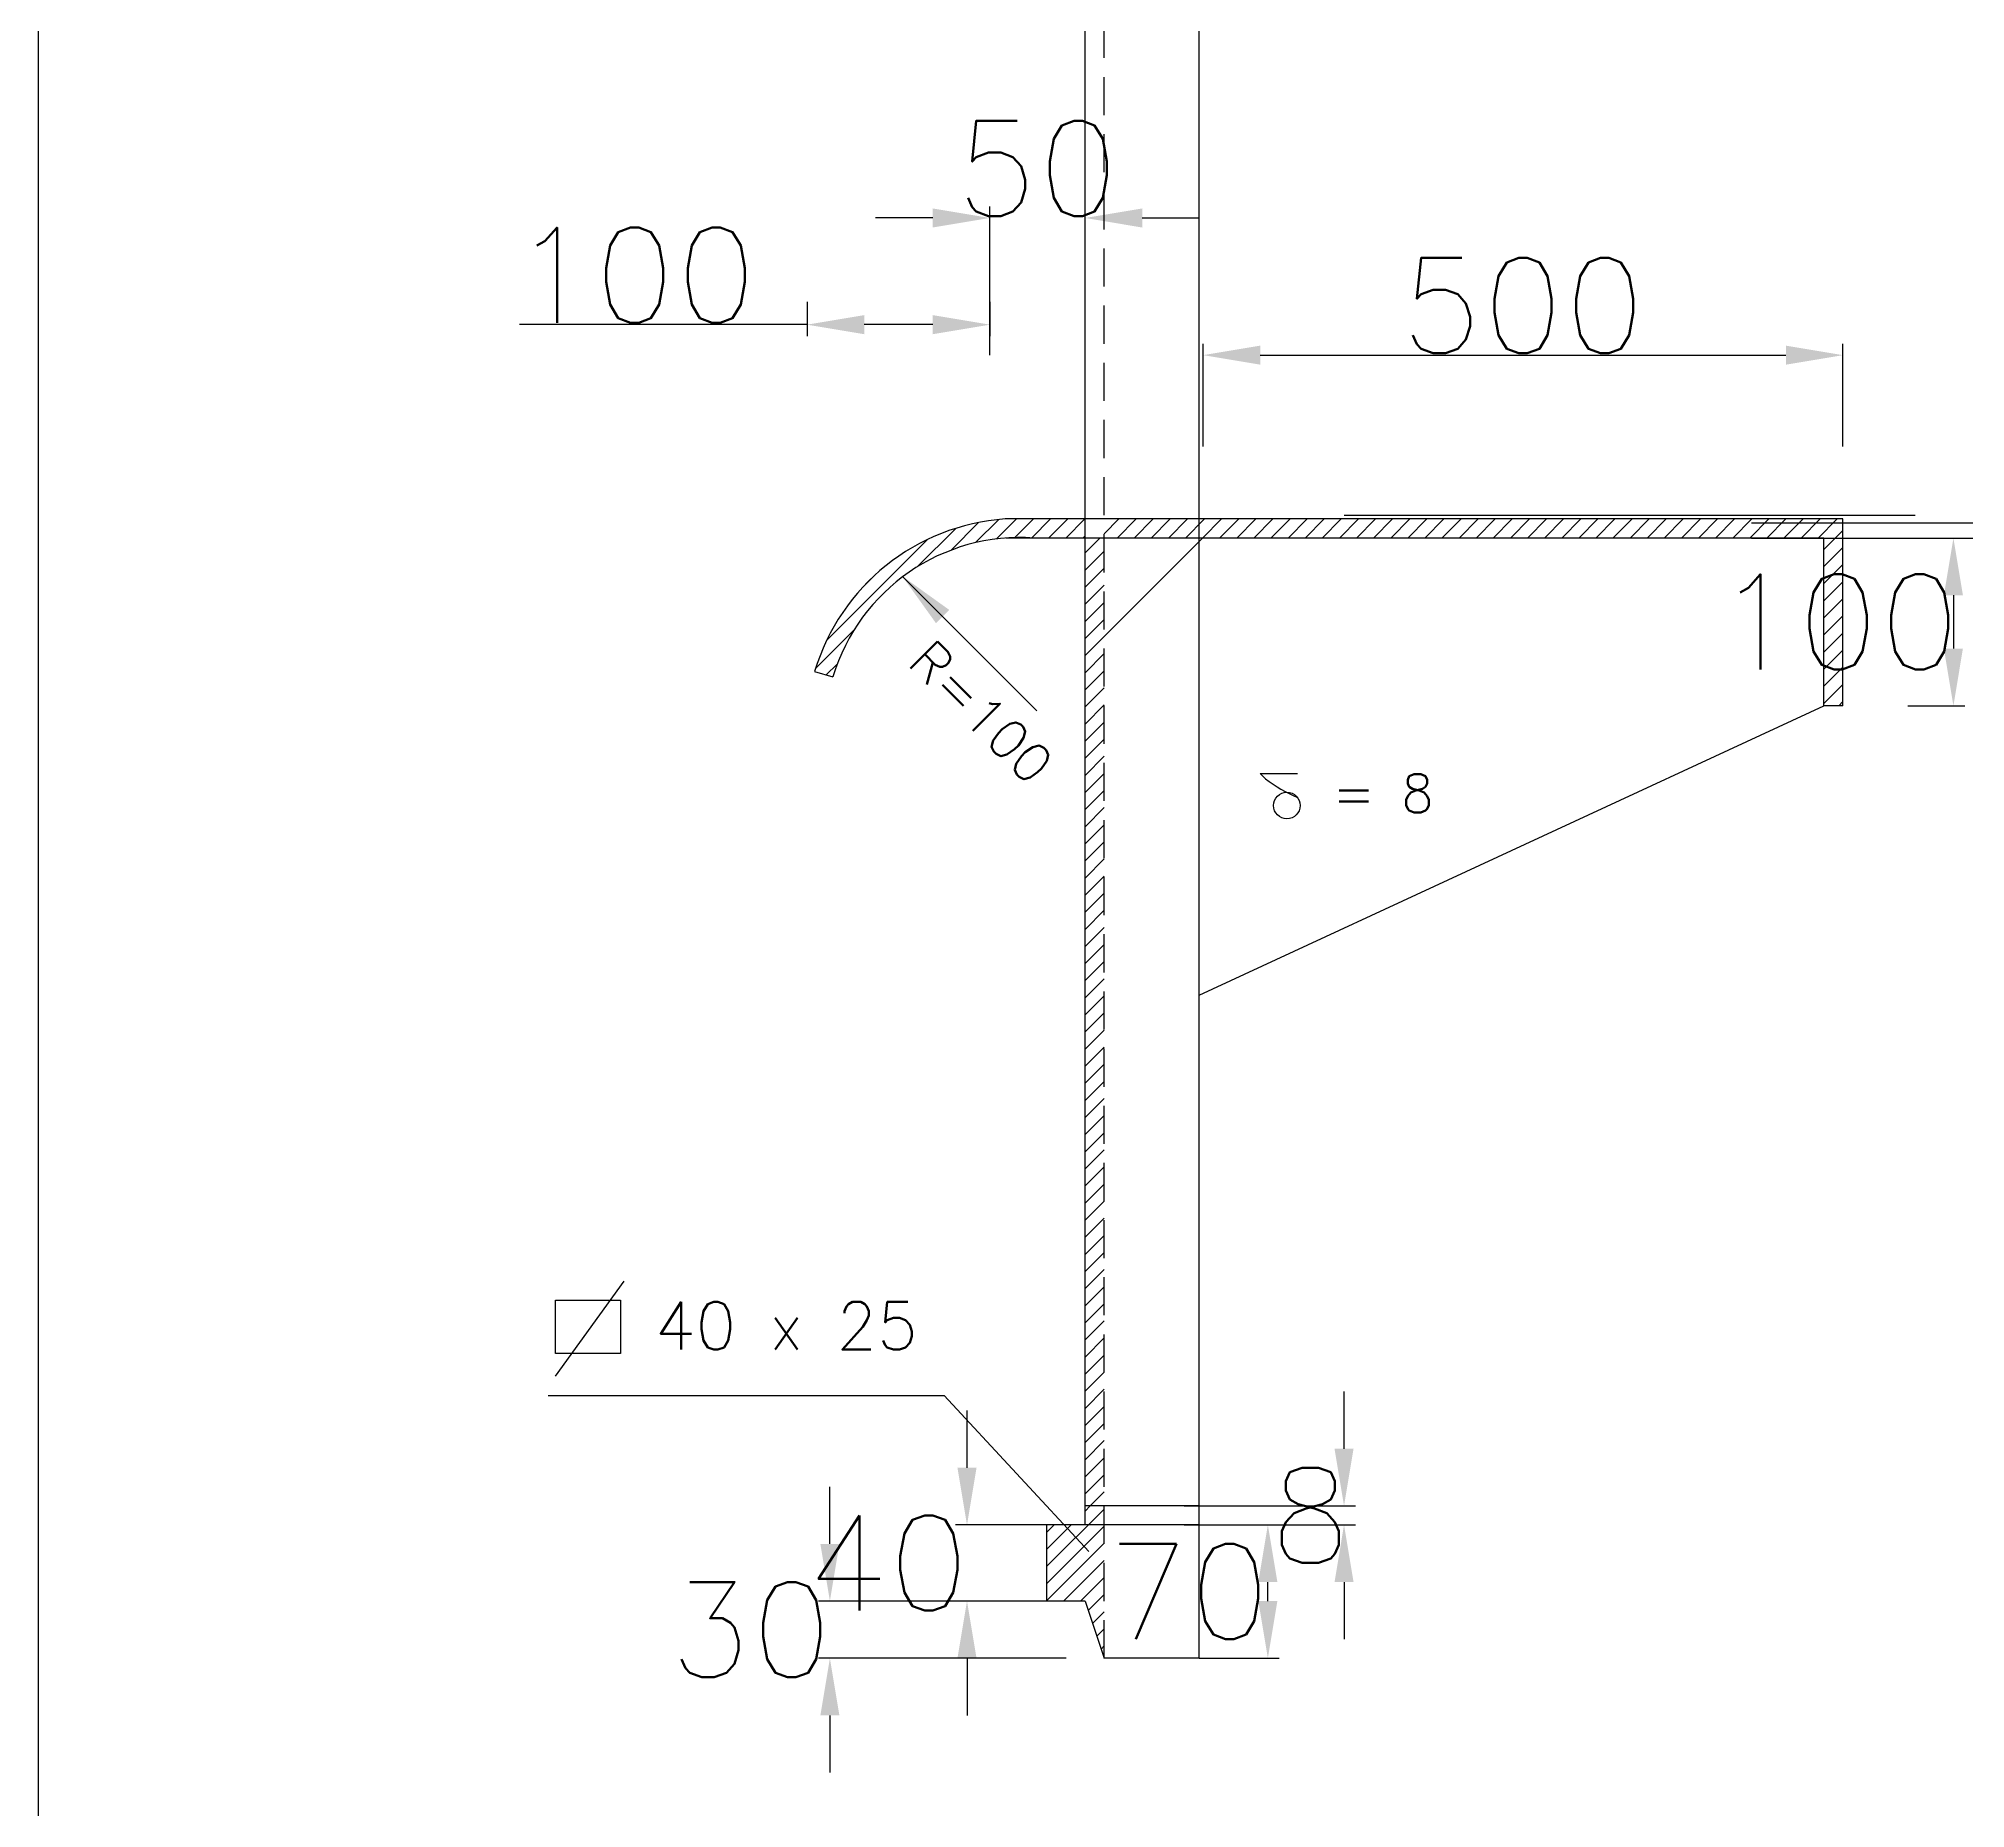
# Model space of a CAD drawing. Header units: metres. Extents: x 444 to 3227, y -3167 to -392.
# Drawn here: x 504.4 to 555, y -2203.4 to -2157 of the extents above; entities that cross this region are included whole.
import ezdxf

# ---------------------------------------------------------------- set-up
doc = ezdxf.new("R2010")
doc.units = ezdxf.units.M
doc.linetypes.add('DASHEDX2', pattern=[1.5, 1, -0.5])
doc.layers.get('DEFPOINTS').update_dxf_attribs({"linetype": 'CONTINUOUS'})
for name, color, linetype in [('BANGUNAN', 7, 'CONTINUOUS'), ('DIMENSI', 7, 'CONTINUOUS'), ('KOP', 7, 'CONTINUOUS')]:
    doc.layers.add(name, color=color, linetype=linetype)
doc.styles.get("Standard").update_dxf_attribs({"font": 'Simplex.shx', "height": 2.5})
doc.dimstyles.new('Skala 200', dxfattribs={"dimtxt": 0.2, "dimasz": 1.5, "dimexe": 0.3, "dimexo": 0.1, "dimgap": 0.05, "dimtad": 3, "dimtih": 1, "dimtoh": 1, "dimdec": 0, "dimlfac": 2, "dimzin": 0, "dimdsep": 46, "dimtxsty": 'Standard', "dimcen": -0.2, "dimclrd": 8, "dimclre": 8, "dimclrt": 10, "dimadec": 0, "dimazin": 0, "dimtfac": 1, "dimtdec": 0, "dimtofl": 0, "dimtmove": 0, "dimatfit": 3, "dimfxl": 1, "dimtolj": 1, "dimtzin": 0, "dimarcsym": 0})
pattern_1 = [(45, (215.02763, -2301.50236), (-0.2245064, 0.2245064), [])]

# ---------------------------------------------------------------- blocks, each defined once
blk = doc.blocks.new('*D145')
at = {"layer": 'DEFPOINTS', "color": 0}
for p in [(551.828, -2165.302), (535.028, -2167.802), (551.828, -2167.802)]:
    blk.add_point(p, dxfattribs=at)
at = {"layer": 'DIMENSI', "color": 8, "lineweight": -2}
for p, q in [((535.028, -2167.702), (535.028, -2165.002)), ((536.528, -2165.302), (550.328, -2165.302)), ((551.828, -2167.702), (551.828, -2165.002))]:
    blk.add_line(p, q, dxfattribs=at)
at = {"layer": 'DIMENSI', "color": 8}
for points in [[(536.528, -2165.052), (536.528, -2165.552), (535.028, -2165.302)], [(550.328, -2165.052), (550.328, -2165.552), (551.828, -2165.302)]]:
    blk.add_solid(points, dxfattribs=at)
at = {"layer": 'DIMENSI', "color": 10, "insert": (543.428, -2164.002), "char_height": 2.5, "attachment_point": 5}
blk.add_mtext('\\A1;500', dxfattribs=at)
blk = doc.blocks.new('*D153')
at = {"layer": 'DEFPOINTS', "color": 0}
for p in [(525.228, -2198.002), (531.528, -2198.002), (531.528, -2199.502)]:
    blk.add_point(p, dxfattribs=at)
at = {"layer": 'DIMENSI', "color": 8, "lineweight": -2}
for p, q in [((525.228, -2196.502), (525.228, -2195.002)), ((531.428, -2198.002), (524.928, -2198.002)), ((531.428, -2199.502), (524.928, -2199.502)), ((525.228, -2201.002), (525.228, -2202.502))]:
    blk.add_line(p, q, dxfattribs=at)
at = {"layer": 'DIMENSI', "color": 8}
for points in [[(524.978, -2196.502), (525.478, -2196.502), (525.228, -2198.002)], [(524.978, -2201.002), (525.478, -2201.002), (525.228, -2199.502)]]:
    blk.add_solid(points, dxfattribs=at)
at = {"layer": 'DIMENSI', "color": 10, "insert": (523.154, -2198.752), "char_height": 2.5, "attachment_point": 5}
blk.add_mtext('\\A1;30', dxfattribs=at)
blk = doc.blocks.new('*D155')
at = {"layer": 'DEFPOINTS', "color": 0}
for p in [(534.828, -2196.002), (536.728, -2196.002), (534.828, -2199.502)]:
    blk.add_point(p, dxfattribs=at)
at = {"layer": 'DIMENSI', "color": 8, "lineweight": -2}
for p, q in [((534.928, -2196.002), (537.028, -2196.002)), ((536.728, -2198.002), (536.728, -2197.502)), ((534.928, -2199.502), (537.028, -2199.502))]:
    blk.add_line(p, q, dxfattribs=at)
at = {"layer": 'DIMENSI', "color": 8}
for points in [[(536.478, -2197.502), (536.978, -2197.502), (536.728, -2196.002)], [(536.478, -2198.002), (536.978, -2198.002), (536.728, -2199.502)]]:
    blk.add_solid(points, dxfattribs=at)
at = {"layer": 'DIMENSI', "color": 10, "insert": (534.654, -2197.752), "char_height": 2.5, "attachment_point": 5}
blk.add_mtext('\\A1;70', dxfattribs=at)
blk = doc.blocks.new('*D156')
at = {"layer": 'DEFPOINTS', "color": 0}
for p in [(534.428, -2195.502), (538.728, -2195.502), (534.428, -2196.002)]:
    blk.add_point(p, dxfattribs=at)
at = {"layer": 'DIMENSI', "color": 8, "lineweight": -2}
for p, q in [((538.728, -2194.002), (538.728, -2192.502)), ((534.528, -2195.502), (539.028, -2195.502)), ((534.528, -2196.002), (539.028, -2196.002)), ((538.728, -2197.502), (538.728, -2199.002))]:
    blk.add_line(p, q, dxfattribs=at)
at = {"layer": 'DIMENSI', "color": 8}
for points in [[(538.478, -2194.002), (538.978, -2194.002), (538.728, -2195.502)], [(538.478, -2197.502), (538.978, -2197.502), (538.728, -2196.002)]]:
    blk.add_solid(points, dxfattribs=at)
at = {"layer": 'DIMENSI', "color": 10, "insert": (537.844, -2195.752), "char_height": 2.5, "attachment_point": 5}
blk.add_mtext('\\A1;8', dxfattribs=at)
blk = doc.blocks.new('*D157')
at = {"layer": 'DEFPOINTS', "color": 0}
for p in [(531.228, -2196.002), (528.828, -2198.002), (531.228, -2198.002)]:
    blk.add_point(p, dxfattribs=at)
at = {"layer": 'DIMENSI', "color": 8, "lineweight": -2}
for p, q in [((528.828, -2194.502), (528.828, -2193.002)), ((531.128, -2196.002), (528.528, -2196.002)), ((531.128, -2198.002), (528.528, -2198.002)), ((528.828, -2199.502), (528.828, -2201.002))]:
    blk.add_line(p, q, dxfattribs=at)
at = {"layer": 'DIMENSI', "color": 8}
for points in [[(528.578, -2194.502), (529.078, -2194.502), (528.828, -2196.002)], [(528.578, -2199.502), (529.078, -2199.502), (528.828, -2198.002)]]:
    blk.add_solid(points, dxfattribs=at)
at = {"layer": 'DIMENSI', "color": 10, "insert": (526.754, -2197.002), "char_height": 2.5, "attachment_point": 5}
blk.add_mtext('\\A1;40', dxfattribs=at)
blk = doc.blocks.new('*D158')
at = {"layer": 'DEFPOINTS', "color": 0}
for p in [(553.428, -2170.102), (553.428, -2174.502), (554.728, -2174.502)]:
    blk.add_point(p, dxfattribs=at)
at = {"layer": 'DIMENSI', "color": 8, "lineweight": -2}
for p, q in [((553.528, -2170.102), (555.028, -2170.102)), ((554.728, -2171.602), (554.728, -2173.002)), ((553.528, -2174.502), (555.028, -2174.502))]:
    blk.add_line(p, q, dxfattribs=at)
at = {"layer": 'DIMENSI', "color": 8}
for points in [[(554.478, -2171.602), (554.978, -2171.602), (554.728, -2170.102)], [(554.478, -2173.002), (554.978, -2173.002), (554.728, -2174.502)]]:
    blk.add_solid(points, dxfattribs=at)
at = {"layer": 'DIMENSI', "color": 10, "insert": (551.701, -2172.302), "char_height": 2.5, "attachment_point": 5}
blk.add_mtext('\\A1;100', dxfattribs=at)
blk = doc.blocks.new('*D159')
at = {"layer": 'DEFPOINTS', "color": 0}
for p in [(549.328, -2169.702), (556.528, -2169.702), (549.328, -2170.102)]:
    blk.add_point(p, dxfattribs=at)
at = {"layer": 'DIMENSI', "color": 8, "lineweight": -2}
for p, q in [((556.528, -2168.202), (556.528, -2166.702)), ((556.528, -2166.702), (558.125, -2166.702)), ((549.428, -2169.702), (556.828, -2169.702)), ((549.428, -2170.102), (556.828, -2170.102)), ((556.528, -2171.602), (556.528, -2173.102))]:
    blk.add_line(p, q, dxfattribs=at)
at = {"layer": 'DIMENSI', "color": 8}
for points in [[(556.278, -2168.202), (556.778, -2168.202), (556.528, -2169.702)], [(556.278, -2171.602), (556.778, -2171.602), (556.528, -2170.102)]]:
    blk.add_solid(points, dxfattribs=at)
at = {"layer": 'DIMENSI', "color": 10, "insert": (557.351, -2165.402), "char_height": 2.5, "attachment_point": 5}
blk.add_mtext('\\A1;6', dxfattribs=at)
blk = doc.blocks.new('*D138')
at = {"layer": 'DEFPOINTS', "color": 0}
for p in [(524.628, -2163.802), (529.428, -2163.802), (524.628, -2164.502)]:
    blk.add_point(p, dxfattribs=at)
at = {"layer": 'DIMENSI', "color": 8, "lineweight": -2}
for p, q in [((524.628, -2163.902), (524.628, -2164.802)), ((529.428, -2163.902), (529.428, -2164.802)), ((524.628, -2164.502), (517.075, -2164.502)), ((527.928, -2164.502), (526.128, -2164.502))]:
    blk.add_line(p, q, dxfattribs=at)
at = {"layer": 'DIMENSI', "color": 8}
for points in [[(526.128, -2164.252), (526.128, -2164.752), (524.628, -2164.502)], [(527.928, -2164.252), (527.928, -2164.752), (529.428, -2164.502)]]:
    blk.add_solid(points, dxfattribs=at)
at = {"layer": 'DIMENSI', "color": 10, "insert": (520.101, -2163.202), "char_height": 2.5, "attachment_point": 5}
blk.add_mtext('\\A1;100', dxfattribs=at)
blk = doc.blocks.new('*D140')
at = {"layer": 'DEFPOINTS', "color": 0}
for p in [(531.928, -2161.702), (529.428, -2165.402), (531.928, -2165.402)]:
    blk.add_point(p, dxfattribs=at)
at = {"layer": 'DIMENSI', "color": 8, "lineweight": -2}
for p, q in [((527.928, -2161.702), (526.428, -2161.702)), ((529.428, -2165.302), (529.428, -2161.402)), ((531.928, -2165.302), (531.928, -2161.402)), ((533.428, -2161.702), (534.928, -2161.702))]:
    blk.add_line(p, q, dxfattribs=at)
at = {"layer": 'DIMENSI', "color": 8}
for points in [[(527.928, -2161.452), (527.928, -2161.952), (529.428, -2161.702)], [(533.428, -2161.452), (533.428, -2161.952), (531.928, -2161.702)]]:
    blk.add_solid(points, dxfattribs=at)
at = {"layer": 'DIMENSI', "color": 10, "insert": (530.678, -2160.402), "char_height": 2.5, "attachment_point": 5}
blk.add_mtext('\\A1;50', dxfattribs=at)

msp = doc.modelspace()

# ---------------------------------------------------------------- hatches: boundary and pattern name
at = {"layer": 'BANGUNAN'}
h = msp.add_hatch(dxfattribs=at)
h.set_pattern_fill('ANSI31', color=1, scale=0.1, style=0)
h.set_pattern_definition(pattern_1)
h.paths.add_polyline_path([(532.42763, -2170.10236), (531.92763, -2170.10236), (531.92763, -2195.50236), (532.42763, -2195.50236)])
h.paths.add_polyline_path([(531.92763, -2170.10236), (531.92763, -2169.60236), (529.82763, -2169.60236, 0.3113915), (524.82763, -2173.60236), (525.30642, -2173.74644, -0.35172886), (530.60946, -2170.10236)])
h.paths.add_polyline_path([(534.92763, -2170.10236), (534.92763, -2169.60236), (532.42763, -2169.60236), (532.42763, -2170.10236)])
h.paths.add_polyline_path([(551.32763, -2170.10236), (551.32763, -2174.50236), (551.82763, -2174.50236), (551.82763, -2169.60236), (534.92763, -2169.60236), (534.92763, -2170.10236)])
at = {"layer": 'DIMENSI'}
h = msp.add_hatch(dxfattribs=at)
h.set_pattern_fill('ANSI31', color=1, scale=0.1, style=0)
h.set_pattern_definition(pattern_1)
h.paths.add_polyline_path([(531.92763, -2195.50236), (531.92763, -2196.00236), (532.42763, -2196.00236), (532.42763, -2195.50236)])
h.paths.add_polyline_path([(532.42763, -2196.00236), (530.92763, -2196.00236), (530.92763, -2198.00236), (531.92763, -2198.00236), (532.42763, -2199.50236)])

# ---------------------------------------------------------------- linework, layer by layer
at = {"layer": 'BANGUNAN', "color": 2, "linetype": 'DASHEDX2'}
for p, q in [((532.42763, -2199.50236), (532.42763, -2105.33783)), ((524.82763, -2173.60236), (525.30642, -2173.74644)), ((551.82763, -2174.50236), (551.32763, -2174.50236))]:
    msp.add_line(p, q, dxfattribs=at)
at = {"layer": 'BANGUNAN', "color": 3}
for p, q in [((531.92763, -2196.00236), (531.92763, -2105.83783)), ((534.92763, -2199.50236), (534.92763, -2105.83783))]:
    msp.add_line(p, q, dxfattribs=at)
at = {"layer": 'BANGUNAN', "color": 2, "linetype": 'ByBlock'}
for p, q in [((551.82763, -2169.60236), (529.82763, -2169.60236)), ((551.82763, -2174.50236), (551.82763, -2169.60236)), ((551.32763, -2170.10236), (529.8458, -2170.10236)), ((551.32763, -2174.50236), (551.32763, -2170.10236)), ((534.92763, -2195.50236), (531.92763, -2195.50236))]:
    msp.add_line(p, q, dxfattribs=at)
at = {"layer": 'BANGUNAN', "color": 2}
for p, q in [((538.72763, -2169.50236), (553.72763, -2169.50236)), ((530.92763, -2198.00236), (530.92763, -2196.00236)), ((534.92763, -2196.00236), (530.92763, -2196.00236)), ((531.92763, -2198.00236), (530.92763, -2198.00236)), ((531.92763, -2198.00236), (532.42763, -2199.50236)), ((534.92763, -2199.50236), (532.42763, -2199.50236))]:
    msp.add_line(p, q, dxfattribs=at)
at = {"layer": 'BANGUNAN', "color": 2, "linetype": 'ByBlock'}
for radius, start in [(5.6392, 94.06752), (5.1392, 85.93248)]:
    msp.add_arc((530.22763, -2175.22736), radius, start, 163.252097, dxfattribs=at)
at = {"layer": 'DIMENSI', "color": 2}
for p, q in [((535.01301, -2170.10236), (532.42763, -2172.68774)), ((527.12763, -2171.10236), (530.66316, -2174.63789)), ((534.92763, -2182.10236), (551.32763, -2174.50236)), ((518.02763, -2192.10236), (519.82763, -2189.60236)), ((518.02763, -2191.50236), (518.02763, -2190.10236)), ((518.02763, -2190.10236), (519.72763, -2190.10236)), ((519.72763, -2190.10236), (519.72763, -2191.50236)), ((519.72763, -2191.50236), (518.02763, -2191.50236)), ((517.82763, -2192.60236), (528.22763, -2192.60236)), ((528.22763, -2192.60236), (532.02763, -2196.70236))]:
    msp.add_line(p, q, dxfattribs=at)
msp.add_lwpolyline([(536.66763, -2176.42236), (536.52763, -2176.28236), (537.50763, -2176.28236)], dxfattribs=at)
msp.add_circle((537.22763, -2177.12236), 0.35, dxfattribs=at)
msp.add_arc((539.04763, -2173.30736), 3.92016, 232.618546, 246.868579, dxfattribs=at)
at = {"layer": 'KOP', "color": 130}
msp.add_lwpolyline([(504.44967, -2407.51517), (504.44967, -1833.51517), (1285.44967, -1833.51517), (1285.44967, -2407.51517)], close=True, dxfattribs=at)

# ---------------------------------------------------------------- texts
at = {"layer": 'DIMENSI', "color": 2}
msp.add_text('R=100', height=1, rotation=315, dxfattribs=at).set_placement((527.22763, -2173.40236))
for s, height, p in [('= 8', 1, (538.42763, -2177.30236)), ('40 x 25', 1.25, (520.62763, -2191.40236))]:
    msp.add_text(s, height=height, dxfattribs=at).set_placement(p)

# ---------------------------------------------------------------- dimensions: what is measured, and where the dimension line sits
dim = msp.add_linear_dim(base=(531.92763, -2161.70236), p1=(529.42763, -2165.40236), p2=(531.92763, -2165.40236), angle=0, text='50', dimstyle='Skala 200', dxfattribs=at)
dim.commit()
dim.dimension.update_dxf_attribs({"geometry": '*D140', "text_midpoint": (530.67763, -2161.70236), "dimtype": 161})
at = {"layer": 'DIMENSI'}
for p1, p2, distance, text, picture, middle in [((529.42763, -2163.80236), (524.62763, -2163.80236), 0.7, '100', '*D138', (520.10144, -2163.20236)), ((535.02763, -2167.80236), (551.82763, -2167.80236), 2.5, '500', '*D145', (543.42763, -2164.00236)), ((549.32763, -2170.10236), (549.32763, -2169.70236), -7.2, '6', '*D159', (557.35144, -2165.40236)), ((553.42763, -2170.10236), (553.42763, -2174.50236), 1.3, '100', '*D158', (551.70144, -2172.30236)), ((534.82763, -2199.50236), (534.82763, -2196.00236), -1.9, '70', '*D155', (534.65382, -2197.75236))]:
    dim = msp.add_aligned_dim(p1=p1, p2=p2, distance=distance, text=text, dimstyle='Skala 200', dxfattribs=at)
    dim.commit()
    dim.dimension.update_dxf_attribs({"geometry": picture, "text_midpoint": middle})
for base, p1, p2, angle, text, picture, middle in [((538.72763, -2195.50236), (534.42763, -2196.00236), (534.42763, -2195.50236), 90, '8', '*D156', (538.72763, -2195.75236)), ((528.82763, -2198.00236), (531.22763, -2196.00236), (531.22763, -2198.00236), 270, '40', '*D157', (528.82763, -2197.00236)), ((525.22763, -2198.00236), (531.52763, -2199.50236), (531.52763, -2198.00236), 90, '30', '*D153', (525.22763, -2198.75236))]:
    dim = msp.add_linear_dim(base=base, p1=p1, p2=p2, angle=angle, text=text, dimstyle='Skala 200', dxfattribs=at)
    dim.commit()
    dim.dimension.update_dxf_attribs({"geometry": picture, "text_midpoint": middle, "dimtype": 161})

# ---------------------------------------------------------------- leaders
at = {"layer": 'DIMENSI', "color": 1}
msp.add_leader([(527.12763, -2171.10236), (528.72763, -2172.70236)], dimstyle='Skala 200', dxfattribs=at)

doc.saveas('drawing.dxf')
